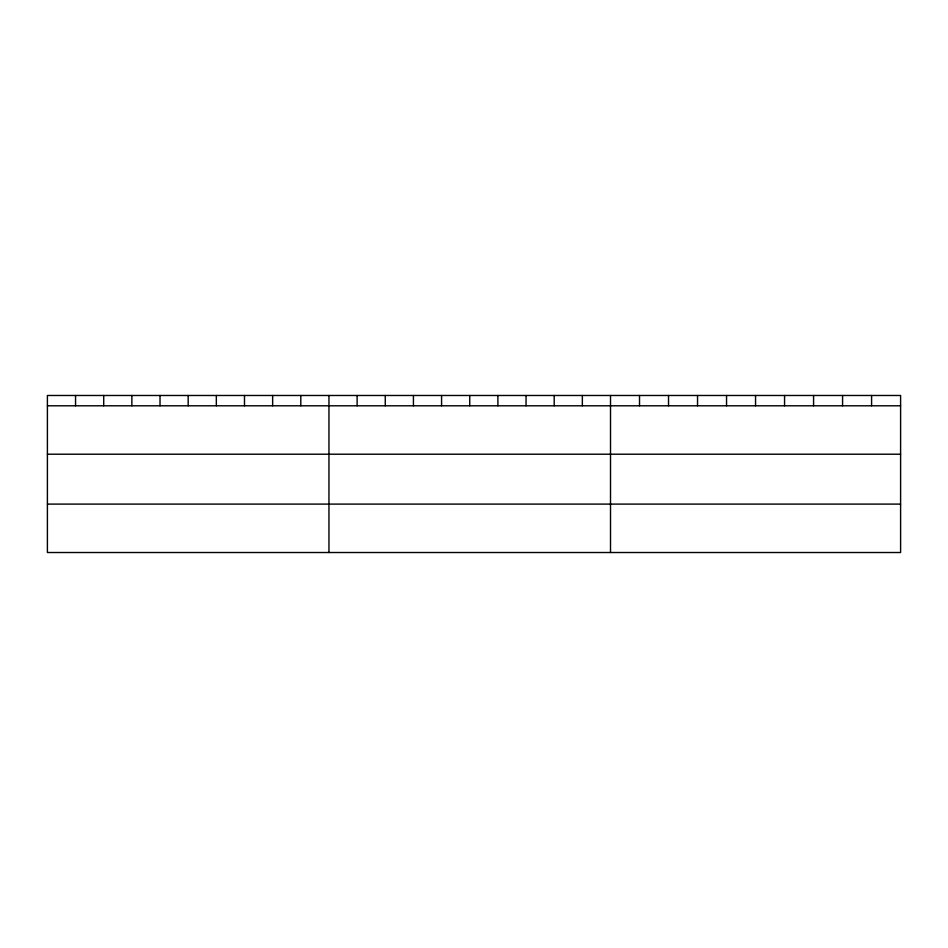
<?xml version="1.0" encoding="UTF-8"?>
<svg xmlns="http://www.w3.org/2000/svg" width="948" height="948" viewBox="0 0 948 948"><rect width="100%" height="100%" fill="white"/><g stroke="black" fill="none" stroke-linecap="round" stroke-linejoin="round"><path stroke-width="1.42" d="M900.6 405.791L900.6 552.518L47.4 552.518L47.4 395.482L900.6 395.482L900.6 405.791L47.4 405.791M47.4 454.211L900.6 454.211M47.4 504.099L900.6 504.099M871.591 395.482L871.591 405.791M842.582 395.482L842.582 405.791M813.574 395.482L813.574 405.791M784.565 395.482L784.565 405.791M755.556 395.482L755.556 405.791M726.547 395.482L726.547 405.791M697.538 395.482L697.538 405.791M668.53 395.482L668.53 405.791M639.521 395.482L639.521 405.791M610.512 395.482L610.512 552.518M582.356 395.482L582.356 405.791M554.201 395.482L554.201 405.791M526.045 395.482L526.045 405.791M497.89 395.482L497.89 405.791M469.734 395.482L469.734 405.791M441.578 395.482L441.578 405.791M413.423 395.482L413.423 405.791M385.267 395.482L385.267 405.791M357.112 395.482L357.112 405.791M328.956 395.482L328.956 552.518M300.8 395.482L300.8 405.791M272.645 395.482L272.645 405.791M244.489 395.482L244.489 405.791M216.334 395.482L216.334 405.791M188.178 395.482L188.178 405.791M160.022 395.482L160.022 405.791M131.867 395.482L131.867 405.791M103.711 395.482L103.711 405.791M75.556 395.482L75.556 405.791"/></g></svg>
